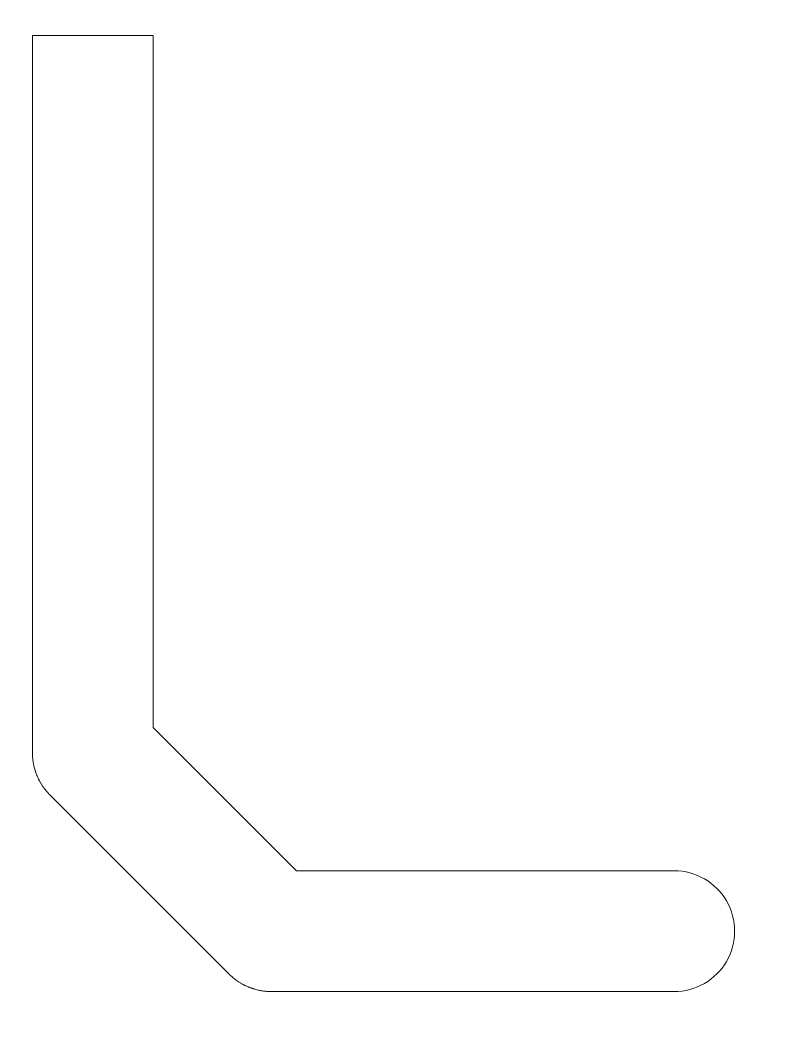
# Model space of a CAD drawing. Header units: millimetres. Extents: x -24.8 to 24.8, y -24.8 to 24.8.
# Drawn here: x 1.016 to 2.914, y 2.443 to 4.967 of the extents above; entities that cross this region are included whole.
import ezdxf

# ---------------------------------------------------------------- set-up
doc = ezdxf.new("R2010")
doc.units = ezdxf.units.MM
doc.header["$MEASUREMENT"] = 0
doc.layers.add('top welded + LPKF', color=7, linetype='Continuous')

msp = doc.modelspace()

# ---------------------------------------------------------------- linework, layer by layer
at = {"layer": 'top welded + LPKF', "lineweight": 9}
msp.add_open_spline([(24.8079, 0), (24.8079, 13.701), (13.7011, 24.8079), (0, 24.8079), (0, 24.8079), (-13.701, 24.8079), (-24.8079, 13.7011), (-24.8079, 0.0001), (-24.8079, 0.0001), (-24.8079, -13.701), (-13.7011, -24.8078), (-0.0001, -24.8079), (-0.0001, -24.8079), (13.7009, -24.8079), (24.8078, -13.7012), (24.8079, -0.0001), (24.8079, -0.0001), (24.8079, -0.0001), (24.8079, 0)], degree=3, knots=[0, 0, 0, 0, 0.2, 0.2, 0.2, 0.2, 0.4, 0.4, 0.4, 0.4, 0.6, 0.6, 0.6, 0.6, 1, 1, 1, 1.0001, 1.0001, 1.0001, 1.0001], dxfattribs=at)
at = {"layer": 'top welded + LPKF', "color": 12, "lineweight": 9}
msp.add_open_spline([(1.6556, 2.5146), (1.6556, 2.5146), (2.667, 2.5146), (2.667, 2.5146), (2.667, 2.5146), (2.7214, 2.5146), (2.7718, 2.5436), (2.799, 2.5908), (2.799, 2.5908), (2.8262, 2.638), (2.8262, 2.696), (2.799, 2.7432), (2.799, 2.7432), (2.7718, 2.7904), (2.7214, 2.8194), (2.667, 2.8194), (2.667, 2.8194), (2.667, 2.8194), (1.7142, 2.8194), (1.7142, 2.8194), (1.7142, 2.8194), (1.7142, 2.8194), (1.3524, 3.1812), (1.3524, 3.1812), (1.3524, 3.1812), (1.3524, 3.1812), (1.3524, 3.6576), (1.3524, 3.6576), (1.3524, 3.6576), (1.3524, 3.6576), (1.3524, 4.2926), (1.3524, 4.2926), (1.3524, 4.2926), (1.3524, 4.2926), (1.3524, 4.2951), (1.3524, 4.2951), (1.3524, 4.2951), (1.3524, 4.2951), (1.3524, 4.9276), (1.3524, 4.9276), (1.3524, 4.9276), (1.3524, 4.9276), (1.0476, 4.9276), (1.0476, 4.9276), (1.0476, 4.9276), (1.0476, 4.9276), (1.0476, 4.2951), (1.0476, 4.2951), (1.0476, 4.2951), (1.0476, 4.2951), (1.0476, 4.2926), (1.0476, 4.2926), (1.0476, 4.2926), (1.0476, 4.2926), (1.0476, 3.6576), (1.0476, 3.6576), (1.0476, 3.6576), (1.0476, 3.6576), (1.0476, 3.1226), (1.0476, 3.1226), (1.0476, 3.1226), (1.0474, 3.1177), (1.0475, 3.1128), (1.0479, 3.1079), (1.0479, 3.1079), (1.0479, 3.1079), (1.0479, 3.1077), (1.0479, 3.1077), (1.0479, 3.1077), (1.0479, 3.1077), (1.048, 3.1053), (1.048, 3.1053), (1.048, 3.1053), (1.048, 3.1053), (1.0481, 3.1053), (1.0481, 3.1053), (1.0481, 3.1053), (1.0481, 3.1053), (1.0483, 3.1028), (1.0483, 3.1028), (1.0483, 3.1028), (1.0483, 3.1028), (1.0484, 3.1028), (1.0484, 3.1028), (1.0484, 3.1028), (1.0484, 3.1028), (1.0485, 3.1003), (1.0485, 3.1003), (1.0485, 3.1003), (1.0485, 3.1003), (1.0486, 3.1003), (1.0486, 3.1003), (1.0486, 3.1003), (1.0486, 3.1003), (1.0489, 3.0979), (1.0489, 3.0979), (1.0489, 3.0979), (1.0489, 3.0979), (1.0489, 3.0978), (1.0489, 3.0978), (1.0489, 3.0978), (1.0489, 3.0978), (1.0492, 3.0954), (1.0492, 3.0954), (1.0492, 3.0954), (1.0492, 3.0954), (1.0493, 3.0953), (1.0493, 3.0953), (1.0493, 3.0953), (1.0493, 3.0953), (1.0496, 3.093), (1.0496, 3.093), (1.0496, 3.093), (1.0496, 3.093), (1.0497, 3.0929), (1.0497, 3.0929), (1.0497, 3.0929), (1.0497, 3.0929), (1.05, 3.0906), (1.05, 3.0906), (1.05, 3.0906), (1.05, 3.0906), (1.0501, 3.0904), (1.0501, 3.0904), (1.0501, 3.0904), (1.0501, 3.0904), (1.0505, 3.0881), (1.0505, 3.0881), (1.0505, 3.0881), (1.0505, 3.0881), (1.0506, 3.0879), (1.0506, 3.0879), (1.0506, 3.0879), (1.0506, 3.0879), (1.051, 3.0857), (1.051, 3.0857), (1.051, 3.0857), (1.051, 3.0857), (1.0511, 3.0855), (1.0511, 3.0855), (1.0511, 3.0855), (1.0511, 3.0855), (1.0521, 3.0809), (1.0521, 3.0809), (1.0521, 3.0809), (1.0521, 3.0809), (1.0522, 3.0807), (1.0522, 3.0807), (1.0522, 3.0807), (1.0522, 3.0807), (1.0534, 3.0761), (1.0534, 3.0761), (1.0534, 3.0761), (1.0534, 3.0761), (1.0535, 3.0759), (1.0535, 3.0759), (1.0535, 3.0759), (1.0535, 3.0759), (1.0541, 3.0738), (1.0541, 3.0738), (1.0541, 3.0738), (1.0541, 3.0738), (1.0542, 3.0735), (1.0542, 3.0735), (1.0542, 3.0735), (1.0542, 3.0735), (1.0548, 3.0714), (1.0548, 3.0714), (1.0548, 3.0714), (1.0548, 3.0714), (1.055, 3.0711), (1.055, 3.0711), (1.055, 3.0711), (1.055, 3.0711), (1.0556, 3.0691), (1.0556, 3.0691), (1.0556, 3.0691), (1.0556, 3.0691), (1.0558, 3.0688), (1.0558, 3.0688), (1.0558, 3.0688), (1.0558, 3.0688), (1.0564, 3.0667), (1.0564, 3.0667), (1.0564, 3.0667), (1.0564, 3.0667), (1.0566, 3.0664), (1.0566, 3.0664), (1.0566, 3.0664), (1.0566, 3.0664), (1.0573, 3.0644), (1.0573, 3.0644), (1.0573, 3.0644), (1.0573, 3.0644), (1.0574, 3.0641), (1.0574, 3.0641), (1.0574, 3.0641), (1.0574, 3.0641), (1.0581, 3.0621), (1.0581, 3.0621), (1.0581, 3.0621), (1.0581, 3.0621), (1.0583, 3.0618), (1.0583, 3.0618), (1.0583, 3.0618), (1.0583, 3.0618), (1.0591, 3.0598), (1.0591, 3.0598), (1.0591, 3.0598), (1.0591, 3.0598), (1.0593, 3.0595), (1.0593, 3.0595), (1.0593, 3.0595), (1.0593, 3.0595), (1.06, 3.0576), (1.06, 3.0576), (1.06, 3.0576), (1.06, 3.0576), (1.0602, 3.0572), (1.0602, 3.0572), (1.0602, 3.0572), (1.0602, 3.0572), (1.061, 3.0553), (1.061, 3.0553), (1.061, 3.0553), (1.061, 3.0553), (1.0612, 3.055), (1.0612, 3.055), (1.0612, 3.055), (1.0612, 3.055), (1.0621, 3.053), (1.0621, 3.053), (1.0621, 3.053), (1.0621, 3.053), (1.0623, 3.0527), (1.0623, 3.0527), (1.0623, 3.0527), (1.0623, 3.0527), (1.0631, 3.0508), (1.0631, 3.0508), (1.0631, 3.0508), (1.0631, 3.0508), (1.0633, 3.0505), (1.0633, 3.0505), (1.0633, 3.0505), (1.0633, 3.0505), (1.0654, 3.0464), (1.0654, 3.0464), (1.0654, 3.0464), (1.0654, 3.0464), (1.0656, 3.0461), (1.0656, 3.0461), (1.0656, 3.0461), (1.0656, 3.0461), (1.0666, 3.0442), (1.0666, 3.0442), (1.0666, 3.0442), (1.0666, 3.0442), (1.0668, 3.0439), (1.0668, 3.0439), (1.0668, 3.0439), (1.0668, 3.0439), (1.0678, 3.042), (1.0678, 3.042), (1.0678, 3.042), (1.0678, 3.042), (1.068, 3.0418), (1.068, 3.0418), (1.068, 3.0418), (1.068, 3.0418), (1.0691, 3.0399), (1.0691, 3.0399), (1.0691, 3.0399), (1.0691, 3.0399), (1.0693, 3.0397), (1.0693, 3.0397), (1.0693, 3.0397), (1.0693, 3.0397), (1.0704, 3.0378), (1.0704, 3.0378), (1.0704, 3.0378), (1.0704, 3.0378), (1.0705, 3.0376), (1.0705, 3.0376), (1.0705, 3.0376), (1.0705, 3.0376), (1.0717, 3.0357), (1.0717, 3.0357), (1.0717, 3.0357), (1.0717, 3.0357), (1.0719, 3.0355), (1.0719, 3.0355), (1.0719, 3.0355), (1.0719, 3.0355), (1.073, 3.0336), (1.073, 3.0336), (1.073, 3.0336), (1.073, 3.0336), (1.0732, 3.0334), (1.0732, 3.0334), (1.0732, 3.0334), (1.0732, 3.0334), (1.0745, 3.0315), (1.0745, 3.0315), (1.0745, 3.0315), (1.0745, 3.0315), (1.0746, 3.0314), (1.0746, 3.0314), (1.0746, 3.0314), (1.0746, 3.0314), (1.0759, 3.0295), (1.0759, 3.0295), (1.0759, 3.0295), (1.0759, 3.0295), (1.076, 3.0293), (1.076, 3.0293), (1.076, 3.0293), (1.076, 3.0293), (1.0774, 3.0274), (1.0774, 3.0274), (1.0774, 3.0274), (1.0774, 3.0274), (1.0775, 3.0274), (1.0775, 3.0274), (1.0775, 3.0274), (1.0775, 3.0274), (1.0789, 3.0254), (1.0789, 3.0254), (1.0789, 3.0254), (1.0789, 3.0254), (1.0804, 3.0234), (1.0804, 3.0234), (1.0804, 3.0234), (1.0804, 3.0234), (1.0805, 3.0234), (1.0805, 3.0234), (1.0805, 3.0234), (1.0805, 3.0234), (1.082, 3.0215), (1.082, 3.0215), (1.082, 3.0215), (1.082, 3.0215), (1.0836, 3.0196), (1.0836, 3.0196), (1.0836, 3.0196), (1.0836, 3.0196), (1.0836, 3.0195), (1.0836, 3.0195), (1.0836, 3.0195), (1.0836, 3.0195), (1.0852, 3.0177), (1.0852, 3.0177), (1.0852, 3.0177), (1.0852, 3.0177), (1.0853, 3.0176), (1.0853, 3.0176), (1.0853, 3.0176), (1.0853, 3.0176), (1.0853, 3.0175), (1.0853, 3.0175), (1.0853, 3.0175), (1.0853, 3.0175), (1.088, 3.0146), (1.088, 3.0146), (1.088, 3.0146), (1.088, 3.0146), (1.0885, 3.014), (1.0885, 3.014), (1.0885, 3.014), (1.0885, 3.014), (1.0887, 3.0139), (1.0887, 3.0139), (1.0887, 3.0139), (1.0887, 3.0139), (1.0902, 3.0122), (1.0902, 3.0122), (1.0902, 3.0122), (1.0902, 3.0122), (1.0904, 3.012), (1.0904, 3.012), (1.0904, 3.012), (1.0904, 3.012), (1.092, 3.0104), (1.092, 3.0104), (1.092, 3.0104), (1.092, 3.0104), (1.0922, 3.0102), (1.0922, 3.0102), (1.0922, 3.0102), (1.0922, 3.0102), (1.0938, 3.0087), (1.0938, 3.0087), (1.0938, 3.0087), (1.0938, 3.0087), (1.5417, 2.5608), (1.5417, 2.5608), (1.5417, 2.5608), (1.5417, 2.5608), (1.5432, 2.5592), (1.5432, 2.5592), (1.5432, 2.5592), (1.5432, 2.5592), (1.5434, 2.559), (1.5434, 2.559), (1.5434, 2.559), (1.5434, 2.559), (1.545, 2.5574), (1.545, 2.5574), (1.545, 2.5574), (1.545, 2.5574), (1.5452, 2.5572), (1.5452, 2.5572), (1.5452, 2.5572), (1.5452, 2.5572), (1.5469, 2.5557), (1.5469, 2.5557), (1.5469, 2.5557), (1.5469, 2.5557), (1.547, 2.5555), (1.547, 2.5555), (1.547, 2.5555), (1.547, 2.5555), (1.5476, 2.555), (1.5476, 2.555), (1.5476, 2.555), (1.5476, 2.555), (1.5505, 2.5523), (1.5505, 2.5523), (1.5505, 2.5523), (1.5505, 2.5523), (1.5506, 2.5523), (1.5506, 2.5523), (1.5506, 2.5523), (1.5506, 2.5523), (1.5507, 2.5522), (1.5507, 2.5522), (1.5507, 2.5522), (1.5507, 2.5522), (1.5525, 2.5506), (1.5525, 2.5506), (1.5525, 2.5506), (1.5525, 2.5506), (1.5526, 2.5506), (1.5526, 2.5506), (1.5526, 2.5506), (1.5526, 2.5506), (1.5545, 2.549), (1.5545, 2.549), (1.5545, 2.549), (1.5545, 2.549), (1.5564, 2.5475), (1.5564, 2.5475), (1.5564, 2.5475), (1.5564, 2.5475), (1.5564, 2.5474), (1.5564, 2.5474), (1.5564, 2.5474), (1.5564, 2.5474), (1.5584, 2.5459), (1.5584, 2.5459), (1.5584, 2.5459), (1.5584, 2.5459), (1.5604, 2.5445), (1.5604, 2.5445), (1.5604, 2.5445), (1.5604, 2.5445), (1.5604, 2.5444), (1.5604, 2.5444), (1.5604, 2.5444), (1.5604, 2.5444), (1.5623, 2.543), (1.5623, 2.543), (1.5623, 2.543), (1.5623, 2.543), (1.5625, 2.5429), (1.5625, 2.5429), (1.5625, 2.5429), (1.5625, 2.5429), (1.5644, 2.5416), (1.5644, 2.5416), (1.5644, 2.5416), (1.5644, 2.5416), (1.5645, 2.5415), (1.5645, 2.5415), (1.5645, 2.5415), (1.5645, 2.5415), (1.5664, 2.5402), (1.5664, 2.5402), (1.5664, 2.5402), (1.5664, 2.5402), (1.5666, 2.54), (1.5666, 2.54), (1.5666, 2.54), (1.5666, 2.54), (1.5685, 2.5389), (1.5685, 2.5389), (1.5685, 2.5389), (1.5685, 2.5389), (1.5687, 2.5387), (1.5687, 2.5387), (1.5687, 2.5387), (1.5687, 2.5387), (1.5706, 2.5375), (1.5706, 2.5375), (1.5706, 2.5375), (1.5706, 2.5375), (1.5708, 2.5374), (1.5708, 2.5374), (1.5708, 2.5374), (1.5708, 2.5374), (1.5727, 2.5363), (1.5727, 2.5363), (1.5727, 2.5363), (1.5727, 2.5363), (1.5729, 2.5361), (1.5729, 2.5361), (1.5729, 2.5361), (1.5729, 2.5361), (1.5748, 2.535), (1.5748, 2.535), (1.5748, 2.535), (1.5748, 2.535), (1.575, 2.5348), (1.575, 2.5348), (1.575, 2.5348), (1.575, 2.5348), (1.5769, 2.5338), (1.5769, 2.5338), (1.5769, 2.5338), (1.5769, 2.5338), (1.5772, 2.5336), (1.5772, 2.5336), (1.5772, 2.5336), (1.5772, 2.5336), (1.5791, 2.5326), (1.5791, 2.5326), (1.5791, 2.5326), (1.5791, 2.5326), (1.5794, 2.5324), (1.5794, 2.5324), (1.5794, 2.5324), (1.5794, 2.5324), (1.5835, 2.5303), (1.5835, 2.5303), (1.5835, 2.5303), (1.5835, 2.5303), (1.5838, 2.5301), (1.5838, 2.5301), (1.5838, 2.5301), (1.5838, 2.5301), (1.5857, 2.5293), (1.5857, 2.5293), (1.5857, 2.5293), (1.5857, 2.5293), (1.586, 2.5291), (1.586, 2.5291), (1.586, 2.5291), (1.586, 2.5291), (1.588, 2.5282), (1.588, 2.5282), (1.588, 2.5282), (1.588, 2.5282), (1.5883, 2.528), (1.5883, 2.528), (1.5883, 2.528), (1.5883, 2.528), (1.5902, 2.5272), (1.5902, 2.5272), (1.5902, 2.5272), (1.5902, 2.5272), (1.5906, 2.527), (1.5906, 2.527), (1.5906, 2.527), (1.5906, 2.527), (1.5925, 2.5263), (1.5925, 2.5263), (1.5925, 2.5263), (1.5925, 2.5263), (1.5928, 2.5261), (1.5928, 2.5261), (1.5928, 2.5261), (1.5928, 2.5261), (1.5948, 2.5253), (1.5948, 2.5253), (1.5948, 2.5253), (1.5948, 2.5253), (1.5951, 2.5251), (1.5951, 2.5251), (1.5951, 2.5251), (1.5951, 2.5251), (1.5971, 2.5244), (1.5971, 2.5244), (1.5971, 2.5244), (1.5971, 2.5244), (1.5974, 2.5243), (1.5974, 2.5243), (1.5974, 2.5243), (1.5974, 2.5243), (1.5994, 2.5236), (1.5994, 2.5236), (1.5994, 2.5236), (1.5994, 2.5236), (1.5997, 2.5234), (1.5997, 2.5234), (1.5997, 2.5234), (1.5997, 2.5234), (1.6018, 2.5228), (1.6018, 2.5228), (1.6018, 2.5228), (1.6018, 2.5228), (1.6021, 2.5226), (1.6021, 2.5226), (1.6021, 2.5226), (1.6021, 2.5226), (1.6041, 2.522), (1.6041, 2.522), (1.6041, 2.522), (1.6041, 2.522), (1.6044, 2.5218), (1.6044, 2.5218), (1.6044, 2.5218), (1.6044, 2.5218), (1.6065, 2.5212), (1.6065, 2.5212), (1.6065, 2.5212), (1.6065, 2.5212), (1.6068, 2.5211), (1.6068, 2.5211), (1.6068, 2.5211), (1.6068, 2.5211), (1.6089, 2.5205), (1.6089, 2.5205), (1.6089, 2.5205), (1.6089, 2.5205), (1.6091, 2.5204), (1.6091, 2.5204), (1.6091, 2.5204), (1.6091, 2.5204), (1.6137, 2.5192), (1.6137, 2.5192), (1.6137, 2.5192), (1.6137, 2.5192), (1.6139, 2.5191), (1.6139, 2.5191), (1.6139, 2.5191), (1.6139, 2.5191), (1.6185, 2.5181), (1.6185, 2.5181), (1.6185, 2.5181), (1.6185, 2.5181), (1.6187, 2.518), (1.6187, 2.518), (1.6187, 2.518), (1.6187, 2.518), (1.6209, 2.5176), (1.6209, 2.5176), (1.6209, 2.5176), (1.6209, 2.5176), (1.6211, 2.5175), (1.6211, 2.5175), (1.6211, 2.5175), (1.6211, 2.5175), (1.6234, 2.5171), (1.6234, 2.5171), (1.6234, 2.5171), (1.6234, 2.5171), (1.6236, 2.517), (1.6236, 2.517), (1.6236, 2.517), (1.6236, 2.517), (1.6259, 2.5167), (1.6259, 2.5167), (1.6259, 2.5167), (1.6259, 2.5167), (1.626, 2.5166), (1.626, 2.5166), (1.626, 2.5166), (1.626, 2.5166), (1.6283, 2.5163), (1.6283, 2.5163), (1.6283, 2.5163), (1.6283, 2.5163), (1.6284, 2.5162), (1.6284, 2.5162), (1.6284, 2.5162), (1.6284, 2.5162), (1.6308, 2.5159), (1.6308, 2.5159), (1.6308, 2.5159), (1.6308, 2.5159), (1.6309, 2.5159), (1.6309, 2.5159), (1.6309, 2.5159), (1.6309, 2.5159), (1.6333, 2.5156), (1.6333, 2.5156), (1.6333, 2.5156), (1.6333, 2.5156), (1.6333, 2.5155), (1.6333, 2.5155), (1.6333, 2.5155), (1.6333, 2.5155), (1.6358, 2.5154), (1.6358, 2.5154), (1.6358, 2.5154), (1.6358, 2.5154), (1.6358, 2.5153), (1.6358, 2.5153), (1.6358, 2.5153), (1.6358, 2.5153), (1.6383, 2.5151), (1.6383, 2.5151), (1.6383, 2.5151), (1.6383, 2.5151), (1.6383, 2.515), (1.6383, 2.515), (1.6383, 2.515), (1.6383, 2.515), (1.6407, 2.5149), (1.6407, 2.5149), (1.6407, 2.5149), (1.6407, 2.5149), (1.6409, 2.5149), (1.6409, 2.5149), (1.6409, 2.5149), (1.6457, 2.5145), (1.6506, 2.5143), (1.6556, 2.5146)], degree=3, knots=[0, 0, 0, 0, 0.005464, 0.005464, 0.005464, 0.005464, 0.010929, 0.010929, 0.010929, 0.010929, 0.016393, 0.016393, 0.016393, 0.016393, 0.021858, 0.021858, 0.021858, 0.021858, 0.027322, 0.027322, 0.027322, 0.027322, 0.032787, 0.032787, 0.032787, 0.032787, 0.038251, 0.038251, 0.038251, 0.038251, 0.043716, 0.043716, 0.043716, 0.043716, 0.04918, 0.04918, 0.04918, 0.04918, 0.054645, 0.054645, 0.054645, 0.054645, 0.060109, 0.060109, 0.060109, 0.060109, 0.065574, 0.065574, 0.065574, 0.065574, 0.071038, 0.071038, 0.071038, 0.071038, 0.076503, 0.076503, 0.076503, 0.076503, 0.081967, 0.081967, 0.081967, 0.081967, 0.087432, 0.087432, 0.087432, 0.087432, 0.092896, 0.092896, 0.092896, 0.092896, 0.098361, 0.098361, 0.098361, 0.098361, 0.103825, 0.103825, 0.103825, 0.103825, 0.10929, 0.10929, 0.10929, 0.10929, 0.114754, 0.114754, 0.114754, 0.114754, 0.120219, 0.120219, 0.120219, 0.120219, 0.125683, 0.125683, 0.125683, 0.125683, 0.131148, 0.131148, 0.131148, 0.131148, 0.136612, 0.136612, 0.136612, 0.136612, 0.142077, 0.142077, 0.142077, 0.142077, 0.147541, 0.147541, 0.147541, 0.147541, 0.153005, 0.153005, 0.153005, 0.153005, 0.15847, 0.15847, 0.15847, 0.15847, 0.163934, 0.163934, 0.163934, 0.163934, 0.169399, 0.169399, 0.169399, 0.169399, 0.174863, 0.174863, 0.174863, 0.174863, 0.180328, 0.180328, 0.180328, 0.180328, 0.185792, 0.185792, 0.185792, 0.185792, 0.191257, 0.191257, 0.191257, 0.191257, 0.196721, 0.196721, 0.196721, 0.196721, 0.202186, 0.202186, 0.202186, 0.202186, 0.20765, 0.20765, 0.20765, 0.20765, 0.213115, 0.213115, 0.213115, 0.213115, 0.218579, 0.218579, 0.218579, 0.218579, 0.224044, 0.224044, 0.224044, 0.224044, 0.229508, 0.229508, 0.229508, 0.229508, 0.234973, 0.234973, 0.234973, 0.234973, 0.240437, 0.240437, 0.240437, 0.240437, 0.245902, 0.245902, 0.245902, 0.245902, 0.251366, 0.251366, 0.251366, 0.251366, 0.256831, 0.256831, 0.256831, 0.256831, 0.262295, 0.262295, 0.262295, 0.262295, 0.26776, 0.26776, 0.26776, 0.26776, 0.273224, 0.273224, 0.273224, 0.273224, 0.278689, 0.278689, 0.278689, 0.278689, 0.284153, 0.284153, 0.284153, 0.284153, 0.289617, 0.289617, 0.289617, 0.289617, 0.295082, 0.295082, 0.295082, 0.295082, 0.300546, 0.300546, 0.300546, 0.300546, 0.306011, 0.306011, 0.306011, 0.306011, 0.311475, 0.311475, 0.311475, 0.311475, 0.31694, 0.31694, 0.31694, 0.31694, 0.322404, 0.322404, 0.322404, 0.322404, 0.327869, 0.327869, 0.327869, 0.327869, 0.333333, 0.333333, 0.333333, 0.333333, 0.338798, 0.338798, 0.338798, 0.338798, 0.344262, 0.344262, 0.344262, 0.344262, 0.349727, 0.349727, 0.349727, 0.349727, 0.355191, 0.355191, 0.355191, 0.355191, 0.360656, 0.360656, 0.360656, 0.360656, 0.36612, 0.36612, 0.36612, 0.36612, 0.371585, 0.371585, 0.371585, 0.371585, 0.377049, 0.377049, 0.377049, 0.377049, 0.382514, 0.382514, 0.382514, 0.382514, 0.387978, 0.387978, 0.387978, 0.387978, 0.393443, 0.393443, 0.393443, 0.393443, 0.398907, 0.398907, 0.398907, 0.398907, 0.404372, 0.404372, 0.404372, 0.404372, 0.409836, 0.409836, 0.409836, 0.409836, 0.415301, 0.415301, 0.415301, 0.415301, 0.420765, 0.420765, 0.420765, 0.420765, 0.42623, 0.42623, 0.42623, 0.42623, 0.431694, 0.431694, 0.431694, 0.431694, 0.437158, 0.437158, 0.437158, 0.437158, 0.442623, 0.442623, 0.442623, 0.442623, 0.448087, 0.448087, 0.448087, 0.448087, 0.453552, 0.453552, 0.453552, 0.453552, 0.459016, 0.459016, 0.459016, 0.459016, 0.464481, 0.464481, 0.464481, 0.464481, 0.469945, 0.469945, 0.469945, 0.469945, 0.47541, 0.47541, 0.47541, 0.47541, 0.480874, 0.480874, 0.480874, 0.480874, 0.486339, 0.486339, 0.486339, 0.486339, 0.491803, 0.491803, 0.491803, 0.491803, 0.497268, 0.497268, 0.497268, 0.497268, 0.502732, 0.502732, 0.502732, 0.502732, 0.508197, 0.508197, 0.508197, 0.508197, 0.513661, 0.513661, 0.513661, 0.513661, 0.519126, 0.519126, 0.519126, 0.519126, 0.52459, 0.52459, 0.52459, 0.52459, 0.530055, 0.530055, 0.530055, 0.530055, 0.535519, 0.535519, 0.535519, 0.535519, 0.540984, 0.540984, 0.540984, 0.540984, 0.546448, 0.546448, 0.546448, 0.546448, 0.551913, 0.551913, 0.551913, 0.551913, 0.557377, 0.557377, 0.557377, 0.557377, 0.562842, 0.562842, 0.562842, 0.562842, 0.568306, 0.568306, 0.568306, 0.568306, 0.57377, 0.57377, 0.57377, 0.57377, 0.579235, 0.579235, 0.579235, 0.579235, 0.584699, 0.584699, 0.584699, 0.584699, 0.590164, 0.590164, 0.590164, 0.590164, 0.595628, 0.595628, 0.595628, 0.595628, 0.601093, 0.601093, 0.601093, 0.601093, 0.606557, 0.606557, 0.606557, 0.606557, 0.612022, 0.612022, 0.612022, 0.612022, 0.617486, 0.617486, 0.617486, 0.617486, 0.622951, 0.622951, 0.622951, 0.622951, 0.628415, 0.628415, 0.628415, 0.628415, 0.63388, 0.63388, 0.63388, 0.63388, 0.639344, 0.639344, 0.639344, 0.639344, 0.644809, 0.644809, 0.644809, 0.644809, 0.650273, 0.650273, 0.650273, 0.650273, 0.655738, 0.655738, 0.655738, 0.655738, 0.661202, 0.661202, 0.661202, 0.661202, 0.666667, 0.666667, 0.666667, 0.666667, 0.672131, 0.672131, 0.672131, 0.672131, 0.677596, 0.677596, 0.677596, 0.677596, 0.68306, 0.68306, 0.68306, 0.68306, 0.688525, 0.688525, 0.688525, 0.688525, 0.693989, 0.693989, 0.693989, 0.693989, 0.699454, 0.699454, 0.699454, 0.699454, 0.704918, 0.704918, 0.704918, 0.704918, 0.710383, 0.710383, 0.710383, 0.710383, 0.715847, 0.715847, 0.715847, 0.715847, 0.721311, 0.721311, 0.721311, 0.721311, 0.726776, 0.726776, 0.726776, 0.726776, 0.73224, 0.73224, 0.73224, 0.73224, 0.737705, 0.737705, 0.737705, 0.737705, 0.743169, 0.743169, 0.743169, 0.743169, 0.748634, 0.748634, 0.748634, 0.748634, 0.754098, 0.754098, 0.754098, 0.754098, 0.759563, 0.759563, 0.759563, 0.759563, 0.765027, 0.765027, 0.765027, 0.765027, 0.770492, 0.770492, 0.770492, 0.770492, 0.775956, 0.775956, 0.775956, 0.775956, 0.781421, 0.781421, 0.781421, 0.781421, 0.786885, 0.786885, 0.786885, 0.786885, 0.79235, 0.79235, 0.79235, 0.79235, 0.797814, 0.797814, 0.797814, 0.797814, 0.803279, 0.803279, 0.803279, 0.803279, 0.808743, 0.808743, 0.808743, 0.808743, 0.814208, 0.814208, 0.814208, 0.814208, 0.819672, 0.819672, 0.819672, 0.819672, 0.825137, 0.825137, 0.825137, 0.825137, 0.830601, 0.830601, 0.830601, 0.830601, 0.836066, 0.836066, 0.836066, 0.836066, 0.84153, 0.84153, 0.84153, 0.84153, 0.846995, 0.846995, 0.846995, 0.846995, 0.852459, 0.852459, 0.852459, 0.852459, 0.857923, 0.857923, 0.857923, 0.857923, 0.863388, 0.863388, 0.863388, 0.863388, 0.868852, 0.868852, 0.868852, 0.868852, 0.874317, 0.874317, 0.874317, 0.874317, 0.879781, 0.879781, 0.879781, 0.879781, 0.885246, 0.885246, 0.885246, 0.885246, 0.89071, 0.89071, 0.89071, 0.89071, 0.896175, 0.896175, 0.896175, 0.896175, 0.901639, 0.901639, 0.901639, 0.901639, 0.907104, 0.907104, 0.907104, 0.907104, 0.912568, 0.912568, 0.912568, 0.912568, 0.918033, 0.918033, 0.918033, 0.918033, 0.923497, 0.923497, 0.923497, 0.923497, 0.928962, 0.928962, 0.928962, 0.928962, 0.934426, 0.934426, 0.934426, 0.934426, 0.939891, 0.939891, 0.939891, 0.939891, 0.945355, 0.945355, 0.945355, 0.945355, 0.95082, 0.95082, 0.95082, 0.95082, 0.956284, 0.956284, 0.956284, 0.956284, 0.961749, 0.961749, 0.961749, 0.961749, 0.967213, 0.967213, 0.967213, 0.967213, 0.972678, 0.972678, 0.972678, 0.972678, 0.978142, 0.978142, 0.978142, 0.978142, 0.983607, 0.983607, 0.983607, 0.983607, 0.989071, 0.989071, 0.989071, 0.989071, 1, 1, 1, 1], dxfattribs=at)

doc.saveas('drawing.dxf')
